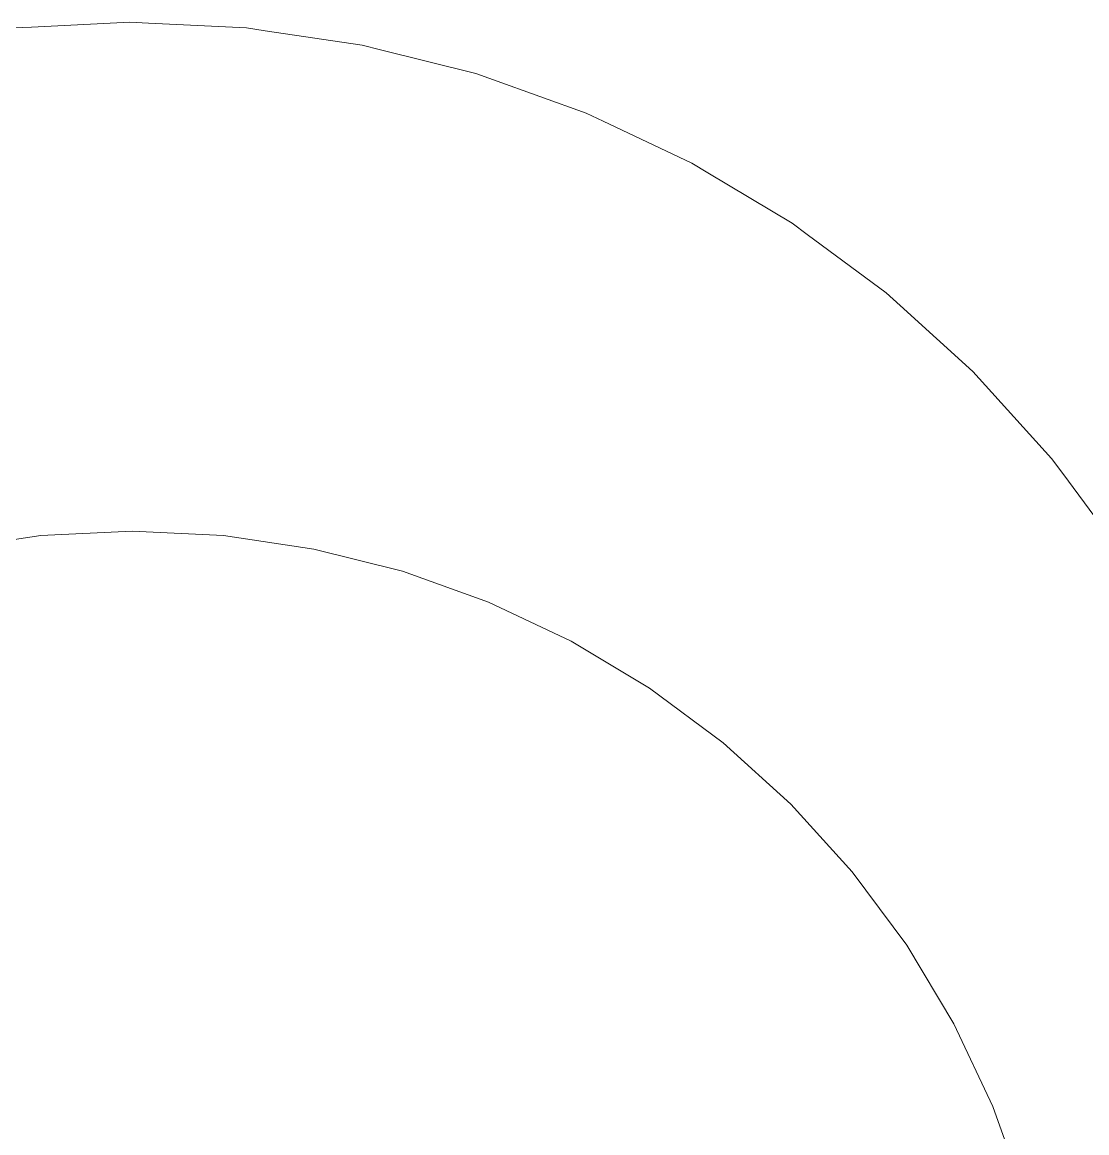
# Model space of a CAD drawing. Header units: centimetres. Extents: x -214 to 137, y -175 to 4.
# Drawn here: x -48.88 to -43.81, y -91.02 to -85.73 of the extents above; entities that cross this region are included whole.
import ezdxf

# ---------------------------------------------------------------- set-up
doc = ezdxf.new("R2010")
doc.units = ezdxf.units.CM
doc.header["$MEASUREMENT"] = 0
doc.layers.add('layer 1', color=7, linetype='Continuous')

msp = doc.modelspace()

# ---------------------------------------------------------------- linework, layer by layer
at = {"layer": 'layer 1', "color": 5, "lineweight": 9}
for points in [[(-48.9297, -85.76175), (-48.9297, -85.76175), (-48.83999, -85.75734), (-48.83999, -85.75734)], [(-48.9297, -85.76175), (-48.9297, -85.76175), (-48.83999, -85.75734), (-48.83999, -85.75734)], [(-48.9297, -85.76175), (-48.9297, -85.76175), (-48.83999, -85.75734), (-48.83999, -85.75734)], [(-48.9297, -85.76175), (-48.9297, -85.76175), (-48.83999, -85.75734), (-48.83999, -85.75734)], [(-48.9297, -85.76175), (-48.9297, -85.76175), (-48.83999, -85.75734), (-48.83999, -85.75734)], [(-48.83999, -85.75734), (-48.83999, -85.75734), (-48.37294, -85.73439), (-48.37294, -85.73439)], [(-48.83999, -85.75734), (-48.83999, -85.75734), (-48.37294, -85.73439), (-48.37294, -85.73439)], [(-48.83999, -85.75734), (-48.83999, -85.75734), (-48.37294, -85.73439), (-48.37294, -85.73439)], [(-48.83999, -85.75734), (-48.83999, -85.75734), (-48.37294, -85.73439), (-48.37294, -85.73439)], [(-48.83999, -85.75734), (-48.83999, -85.75734), (-48.37294, -85.73439), (-48.37294, -85.73439)], [(-48.37294, -85.73439), (-48.37294, -85.73439), (-48.28322, -85.7388), (-48.28322, -85.7388)], [(-48.37294, -85.73439), (-48.37294, -85.73439), (-48.28322, -85.7388), (-48.28322, -85.7388)], [(-48.37294, -85.73439), (-48.37294, -85.73439), (-48.28322, -85.7388), (-48.28322, -85.7388)], [(-48.37294, -85.73439), (-48.37294, -85.73439), (-48.28322, -85.7388), (-48.28322, -85.7388)], [(-48.37294, -85.73439), (-48.37294, -85.73439), (-48.28322, -85.7388), (-48.28322, -85.7388)], [(-48.28322, -85.7388), (-48.28322, -85.7388), (-47.81614, -85.76175), (-47.81614, -85.76175)], [(-48.28322, -85.7388), (-48.28322, -85.7388), (-47.81614, -85.76175), (-47.81614, -85.76175)], [(-48.28322, -85.7388), (-48.28322, -85.7388), (-47.81614, -85.76175), (-47.81614, -85.76175)], [(-48.28322, -85.7388), (-48.28322, -85.7388), (-47.81614, -85.76175), (-47.81614, -85.76175)], [(-48.28322, -85.7388), (-48.28322, -85.7388), (-47.81614, -85.76175), (-47.81614, -85.76175)], [(-47.81614, -85.76175), (-47.81614, -85.76175), (-47.72729, -85.77493), (-47.72729, -85.77493)], [(-47.81614, -85.76175), (-47.81614, -85.76175), (-47.72729, -85.77493), (-47.72729, -85.77493)], [(-47.81614, -85.76175), (-47.81614, -85.76175), (-47.72729, -85.77493), (-47.72729, -85.77493)], [(-47.81614, -85.76175), (-47.81614, -85.76175), (-47.72729, -85.77493), (-47.72729, -85.77493)], [(-47.81614, -85.76175), (-47.81614, -85.76175), (-47.72729, -85.77493), (-47.72729, -85.77493)], [(-47.72729, -85.77493), (-47.72729, -85.77493), (-47.26474, -85.84354), (-47.26474, -85.84354)], [(-47.72729, -85.77493), (-47.72729, -85.77493), (-47.26474, -85.84354), (-47.26474, -85.84354)], [(-47.72729, -85.77493), (-47.72729, -85.77493), (-47.26474, -85.84354), (-47.26474, -85.84354)], [(-47.72729, -85.77493), (-47.72729, -85.77493), (-47.26474, -85.84354), (-47.26474, -85.84354)], [(-47.72729, -85.77493), (-47.72729, -85.77493), (-47.26474, -85.84354), (-47.26474, -85.84354)], [(-47.26474, -85.84354), (-47.26474, -85.84354), (-47.1776, -85.86537), (-47.1776, -85.86537)], [(-47.26474, -85.84354), (-47.26474, -85.84354), (-47.1776, -85.86537), (-47.1776, -85.86537)], [(-47.26474, -85.84354), (-47.26474, -85.84354), (-47.1776, -85.86537), (-47.1776, -85.86537)], [(-47.26474, -85.84354), (-47.26474, -85.84354), (-47.1776, -85.86537), (-47.1776, -85.86537)], [(-47.26474, -85.84354), (-47.26474, -85.84354), (-47.1776, -85.86537), (-47.1776, -85.86537)], [(-47.1776, -85.86537), (-47.1776, -85.86537), (-46.72401, -85.97899), (-46.72401, -85.97899)], [(-47.1776, -85.86537), (-47.1776, -85.86537), (-46.72401, -85.97899), (-46.72401, -85.97899)], [(-47.1776, -85.86537), (-47.1776, -85.86537), (-46.72401, -85.97899), (-46.72401, -85.97899)], [(-47.1776, -85.86537), (-47.1776, -85.86537), (-46.72401, -85.97899), (-46.72401, -85.97899)], [(-47.1776, -85.86537), (-47.1776, -85.86537), (-46.72401, -85.97899), (-46.72401, -85.97899)], [(-46.72401, -85.97899), (-46.72401, -85.97899), (-46.63943, -86.00926), (-46.63943, -86.00926)], [(-46.72401, -85.97899), (-46.72401, -85.97899), (-46.63943, -86.00926), (-46.63943, -86.00926)], [(-46.72401, -85.97899), (-46.72401, -85.97899), (-46.63943, -86.00926), (-46.63943, -86.00926)], [(-46.72401, -85.97899), (-46.72401, -85.97899), (-46.63943, -86.00926), (-46.63943, -86.00926)], [(-46.72401, -85.97899), (-46.72401, -85.97899), (-46.63943, -86.00926), (-46.63943, -86.00926)], [(-46.63943, -86.00926), (-46.63943, -86.00926), (-46.19916, -86.16679), (-46.19916, -86.16679)], [(-46.63943, -86.00926), (-46.63943, -86.00926), (-46.19916, -86.16679), (-46.19916, -86.16679)], [(-46.63943, -86.00926), (-46.63943, -86.00926), (-46.19916, -86.16679), (-46.19916, -86.16679)], [(-46.63943, -86.00926), (-46.63943, -86.00926), (-46.19916, -86.16679), (-46.19916, -86.16679)], [(-46.63943, -86.00926), (-46.63943, -86.00926), (-46.19916, -86.16679), (-46.19916, -86.16679)], [(-46.19916, -86.16679), (-46.19916, -86.16679), (-46.11796, -86.20519), (-46.11796, -86.20519)], [(-46.19916, -86.16679), (-46.19916, -86.16679), (-46.11796, -86.20519), (-46.11796, -86.20519)], [(-46.19916, -86.16679), (-46.19916, -86.16679), (-46.11796, -86.20519), (-46.11796, -86.20519)], [(-46.19916, -86.16679), (-46.19916, -86.16679), (-46.11796, -86.20519), (-46.11796, -86.20519)], [(-46.19916, -86.16679), (-46.19916, -86.16679), (-46.11796, -86.20519), (-46.11796, -86.20519)], [(-46.11796, -86.20519), (-46.11796, -86.20519), (-45.69525, -86.40513), (-45.69525, -86.40513)], [(-46.11796, -86.20519), (-46.11796, -86.20519), (-45.69525, -86.40513), (-45.69525, -86.40513)], [(-46.11796, -86.20519), (-46.11796, -86.20519), (-45.69525, -86.40513), (-45.69525, -86.40513)], [(-46.11796, -86.20519), (-46.11796, -86.20519), (-45.69525, -86.40513), (-45.69525, -86.40513)], [(-46.11796, -86.20519), (-46.11796, -86.20519), (-45.69525, -86.40513), (-45.69525, -86.40513)], [(-45.69525, -86.40513), (-45.69525, -86.40513), (-45.6182, -86.45131), (-45.6182, -86.45131)], [(-45.69525, -86.40513), (-45.69525, -86.40513), (-45.6182, -86.45131), (-45.6182, -86.45131)], [(-45.69525, -86.40513), (-45.69525, -86.40513), (-45.6182, -86.45131), (-45.6182, -86.45131)], [(-45.69525, -86.40513), (-45.69525, -86.40513), (-45.6182, -86.45131), (-45.6182, -86.45131)], [(-45.69525, -86.40513), (-45.69525, -86.40513), (-45.6182, -86.45131), (-45.6182, -86.45131)], [(-45.6182, -86.45131), (-45.6182, -86.45131), (-45.21712, -86.69171), (-45.21712, -86.69171)], [(-45.6182, -86.45131), (-45.6182, -86.45131), (-45.21712, -86.69171), (-45.21712, -86.69171)], [(-45.6182, -86.45131), (-45.6182, -86.45131), (-45.21712, -86.69171), (-45.21712, -86.69171)], [(-45.6182, -86.45131), (-45.6182, -86.45131), (-45.21712, -86.69171), (-45.21712, -86.69171)], [(-45.6182, -86.45131), (-45.6182, -86.45131), (-45.21712, -86.69171), (-45.21712, -86.69171)], [(-45.21712, -86.69171), (-45.21712, -86.69171), (-45.14498, -86.74522), (-45.14498, -86.74522)], [(-45.21712, -86.69171), (-45.21712, -86.69171), (-45.14498, -86.74522), (-45.14498, -86.74522)], [(-45.21712, -86.69171), (-45.21712, -86.69171), (-45.14498, -86.74522), (-45.14498, -86.74522)], [(-45.21712, -86.69171), (-45.21712, -86.69171), (-45.14498, -86.74522), (-45.14498, -86.74522)], [(-45.21712, -86.69171), (-45.21712, -86.69171), (-45.14498, -86.74522), (-45.14498, -86.74522)], [(-45.14498, -86.74522), (-45.14498, -86.74522), (-44.76939, -87.02378), (-44.76939, -87.02378)], [(-45.14498, -86.74522), (-45.14498, -86.74522), (-44.76939, -87.02378), (-44.76939, -87.02378)], [(-45.14498, -86.74522), (-45.14498, -86.74522), (-44.76939, -87.02378), (-44.76939, -87.02378)], [(-45.14498, -86.74522), (-45.14498, -86.74522), (-44.76939, -87.02378), (-44.76939, -87.02378)], [(-45.14498, -86.74522), (-45.14498, -86.74522), (-44.76939, -87.02378), (-44.76939, -87.02378)], [(-44.76939, -87.02378), (-44.76939, -87.02378), (-44.70284, -87.0841), (-44.70284, -87.0841)], [(-44.76939, -87.02378), (-44.76939, -87.02378), (-44.70284, -87.0841), (-44.70284, -87.0841)], [(-44.76939, -87.02378), (-44.76939, -87.02378), (-44.70284, -87.0841), (-44.70284, -87.0841)], [(-44.76939, -87.02378), (-44.76939, -87.02378), (-44.70284, -87.0841), (-44.70284, -87.0841)], [(-44.76939, -87.02378), (-44.76939, -87.02378), (-44.70284, -87.0841), (-44.70284, -87.0841)], [(-44.70284, -87.0841), (-44.70284, -87.0841), (-44.35636, -87.39813), (-44.35636, -87.39813)], [(-44.70284, -87.0841), (-44.70284, -87.0841), (-44.35636, -87.39813), (-44.35636, -87.39813)], [(-44.70284, -87.0841), (-44.70284, -87.0841), (-44.35636, -87.39813), (-44.35636, -87.39813)], [(-44.70284, -87.0841), (-44.70284, -87.0841), (-44.35636, -87.39813), (-44.35636, -87.39813)], [(-44.70284, -87.0841), (-44.70284, -87.0841), (-44.35636, -87.39813), (-44.35636, -87.39813)], [(-44.35636, -87.39813), (-44.35636, -87.39813), (-44.29604, -87.46469), (-44.29604, -87.46469)], [(-44.35636, -87.39813), (-44.35636, -87.39813), (-44.29604, -87.46469), (-44.29604, -87.46469)], [(-44.35636, -87.39813), (-44.35636, -87.39813), (-44.29604, -87.46469), (-44.29604, -87.46469)], [(-44.35636, -87.39813), (-44.35636, -87.39813), (-44.29604, -87.46469), (-44.29604, -87.46469)], [(-44.35636, -87.39813), (-44.35636, -87.39813), (-44.29604, -87.46469), (-44.29604, -87.46469)], [(-44.29604, -87.46469), (-44.29604, -87.46469), (-43.98201, -87.81116), (-43.98201, -87.81116)], [(-44.29604, -87.46469), (-44.29604, -87.46469), (-43.98201, -87.81116), (-43.98201, -87.81116)], [(-44.29604, -87.46469), (-44.29604, -87.46469), (-43.98201, -87.81116), (-43.98201, -87.81116)], [(-44.29604, -87.46469), (-44.29604, -87.46469), (-43.98201, -87.81116), (-43.98201, -87.81116)], [(-44.29604, -87.46469), (-44.29604, -87.46469), (-43.98201, -87.81116), (-43.98201, -87.81116)], [(-43.98201, -87.81116), (-43.98201, -87.81116), (-43.9285, -87.88331), (-43.9285, -87.88331)], [(-43.98201, -87.81116), (-43.98201, -87.81116), (-43.9285, -87.88331), (-43.9285, -87.88331)], [(-43.98201, -87.81116), (-43.98201, -87.81116), (-43.9285, -87.88331), (-43.9285, -87.88331)], [(-43.98201, -87.81116), (-43.98201, -87.81116), (-43.9285, -87.88331), (-43.9285, -87.88331)], [(-43.98201, -87.81116), (-43.98201, -87.81116), (-43.9285, -87.88331), (-43.9285, -87.88331)], [(-43.9285, -87.88331), (-43.9285, -87.88331), (-43.64995, -88.2589), (-43.64995, -88.2589)], [(-43.9285, -87.88331), (-43.9285, -87.88331), (-43.64995, -88.2589), (-43.64995, -88.2589)], [(-43.9285, -87.88331), (-43.9285, -87.88331), (-43.64995, -88.2589), (-43.64995, -88.2589)], [(-43.9285, -87.88331), (-43.9285, -87.88331), (-43.64995, -88.2589), (-43.64995, -88.2589)], [(-43.9285, -87.88331), (-43.9285, -87.88331), (-43.64995, -88.2589), (-43.64995, -88.2589)], [(-48.79618, -88.1792), (-48.79618, -88.1792), (-49.22693, -88.24309), (-49.22693, -88.24309)], [(-48.79618, -88.1792), (-48.79618, -88.1792), (-49.22693, -88.24309), (-49.22693, -88.24309)], [(-48.79618, -88.1792), (-48.79618, -88.1792), (-49.22693, -88.24309), (-49.22693, -88.24309)], [(-48.79618, -88.1792), (-48.79618, -88.1792), (-49.22693, -88.24309), (-49.22693, -88.24309)], [(-48.79618, -88.1792), (-48.79618, -88.1792), (-49.22693, -88.24309), (-49.22693, -88.24309)], [(-48.79618, -88.1792), (-48.79618, -88.1792), (-49.22693, -88.24309), (-49.22693, -88.24309)], [(-48.79618, -88.1792), (-48.79618, -88.1792), (-49.22693, -88.24309), (-49.22693, -88.24309)], [(-48.79618, -88.1792), (-48.79618, -88.1792), (-49.22693, -88.24309), (-49.22693, -88.24309)], [(-48.79618, -88.1792), (-48.79618, -88.1792), (-49.22693, -88.24309), (-49.22693, -88.24309)], [(-48.79618, -88.1792), (-48.79618, -88.1792), (-49.22693, -88.24309), (-49.22693, -88.24309)], [(-48.79618, -88.1792), (-48.79618, -88.1792), (-49.22693, -88.24309), (-49.22693, -88.24309)], [(-48.79618, -88.1792), (-48.79618, -88.1792), (-49.22693, -88.24309), (-49.22693, -88.24309)], [(-48.79618, -88.1792), (-48.79618, -88.1792), (-49.22693, -88.24309), (-49.22693, -88.24309)], [(-48.79618, -88.1792), (-48.79618, -88.1792), (-49.22693, -88.24309), (-49.22693, -88.24309)], [(-48.79618, -88.1792), (-48.79618, -88.1792), (-49.22693, -88.24309), (-49.22693, -88.24309)], [(-48.79618, -88.1792), (-48.79618, -88.1792), (-49.22693, -88.24309), (-49.22693, -88.24309)], [(-48.79618, -88.1792), (-48.79618, -88.1792), (-49.22693, -88.24309), (-49.22693, -88.24309)], [(-48.79618, -88.1792), (-48.79618, -88.1792), (-49.22693, -88.24309), (-49.22693, -88.24309)], [(-48.79618, -88.1792), (-48.79618, -88.1792), (-49.22693, -88.24309), (-49.22693, -88.24309)], [(-48.79618, -88.1792), (-48.79618, -88.1792), (-49.22693, -88.24309), (-49.22693, -88.24309)], [(-48.79618, -88.1792), (-48.79618, -88.1792), (-49.22693, -88.24309), (-49.22693, -88.24309)], [(-48.79618, -88.1792), (-48.79618, -88.1792), (-49.22693, -88.24309), (-49.22693, -88.24309)], [(-48.79618, -88.1792), (-48.79618, -88.1792), (-49.22693, -88.24309), (-49.22693, -88.24309)], [(-48.79618, -88.1792), (-48.79618, -88.1792), (-49.22693, -88.24309), (-49.22693, -88.24309)], [(-48.79618, -88.1792), (-48.79618, -88.1792), (-49.22693, -88.24309), (-49.22693, -88.24309)], [(-48.36125, -88.15783), (-48.36125, -88.15783), (-48.79618, -88.1792), (-48.79618, -88.1792)], [(-48.36125, -88.15783), (-48.36125, -88.15783), (-48.79618, -88.1792), (-48.79618, -88.1792)], [(-48.36125, -88.15783), (-48.36125, -88.15783), (-48.79618, -88.1792), (-48.79618, -88.1792)], [(-48.36125, -88.15783), (-48.36125, -88.15783), (-48.79618, -88.1792), (-48.79618, -88.1792)], [(-48.36125, -88.15783), (-48.36125, -88.15783), (-48.79618, -88.1792), (-48.79618, -88.1792)], [(-48.36125, -88.15783), (-48.36125, -88.15783), (-48.79618, -88.1792), (-48.79618, -88.1792)], [(-48.36125, -88.15783), (-48.36125, -88.15783), (-48.79618, -88.1792), (-48.79618, -88.1792)], [(-48.36125, -88.15783), (-48.36125, -88.15783), (-48.79618, -88.1792), (-48.79618, -88.1792)], [(-48.36125, -88.15783), (-48.36125, -88.15783), (-48.79618, -88.1792), (-48.79618, -88.1792)], [(-48.36125, -88.15783), (-48.36125, -88.15783), (-48.79618, -88.1792), (-48.79618, -88.1792)], [(-48.36125, -88.15783), (-48.36125, -88.15783), (-48.79618, -88.1792), (-48.79618, -88.1792)], [(-48.36125, -88.15783), (-48.36125, -88.15783), (-48.79618, -88.1792), (-48.79618, -88.1792)], [(-48.36125, -88.15783), (-48.36125, -88.15783), (-48.79618, -88.1792), (-48.79618, -88.1792)], [(-48.36125, -88.15783), (-48.36125, -88.15783), (-48.79618, -88.1792), (-48.79618, -88.1792)], [(-48.36125, -88.15783), (-48.36125, -88.15783), (-48.79618, -88.1792), (-48.79618, -88.1792)], [(-48.36125, -88.15783), (-48.36125, -88.15783), (-48.79618, -88.1792), (-48.79618, -88.1792)], [(-48.36125, -88.15783), (-48.36125, -88.15783), (-48.79618, -88.1792), (-48.79618, -88.1792)], [(-48.36125, -88.15783), (-48.36125, -88.15783), (-48.79618, -88.1792), (-48.79618, -88.1792)], [(-48.36125, -88.15783), (-48.36125, -88.15783), (-48.79618, -88.1792), (-48.79618, -88.1792)], [(-48.36125, -88.15783), (-48.36125, -88.15783), (-48.79618, -88.1792), (-48.79618, -88.1792)], [(-48.36125, -88.15783), (-48.36125, -88.15783), (-48.79618, -88.1792), (-48.79618, -88.1792)], [(-48.36125, -88.15783), (-48.36125, -88.15783), (-48.79618, -88.1792), (-48.79618, -88.1792)], [(-48.36125, -88.15783), (-48.36125, -88.15783), (-48.79618, -88.1792), (-48.79618, -88.1792)], [(-48.36125, -88.15783), (-48.36125, -88.15783), (-48.79618, -88.1792), (-48.79618, -88.1792)], [(-48.36125, -88.15783), (-48.36125, -88.15783), (-48.79618, -88.1792), (-48.79618, -88.1792)], [(-47.92628, -88.1792), (-47.92628, -88.1792), (-48.36125, -88.15783), (-48.36125, -88.15783)], [(-47.92628, -88.1792), (-47.92628, -88.1792), (-48.36125, -88.15783), (-48.36125, -88.15783)], [(-47.92628, -88.1792), (-47.92628, -88.1792), (-48.36125, -88.15783), (-48.36125, -88.15783)], [(-47.92628, -88.1792), (-47.92628, -88.1792), (-48.36125, -88.15783), (-48.36125, -88.15783)], [(-47.92628, -88.1792), (-47.92628, -88.1792), (-48.36125, -88.15783), (-48.36125, -88.15783)], [(-47.92628, -88.1792), (-47.92628, -88.1792), (-48.36125, -88.15783), (-48.36125, -88.15783)], [(-47.92628, -88.1792), (-47.92628, -88.1792), (-48.36125, -88.15783), (-48.36125, -88.15783)], [(-47.92628, -88.1792), (-47.92628, -88.1792), (-48.36125, -88.15783), (-48.36125, -88.15783)], [(-47.92628, -88.1792), (-47.92628, -88.1792), (-48.36125, -88.15783), (-48.36125, -88.15783)], [(-47.92628, -88.1792), (-47.92628, -88.1792), (-48.36125, -88.15783), (-48.36125, -88.15783)], [(-47.92628, -88.1792), (-47.92628, -88.1792), (-48.36125, -88.15783), (-48.36125, -88.15783)], [(-47.92628, -88.1792), (-47.92628, -88.1792), (-48.36125, -88.15783), (-48.36125, -88.15783)], [(-47.92628, -88.1792), (-47.92628, -88.1792), (-48.36125, -88.15783), (-48.36125, -88.15783)], [(-47.92628, -88.1792), (-47.92628, -88.1792), (-48.36125, -88.15783), (-48.36125, -88.15783)], [(-47.92628, -88.1792), (-47.92628, -88.1792), (-48.36125, -88.15783), (-48.36125, -88.15783)], [(-47.92628, -88.1792), (-47.92628, -88.1792), (-48.36125, -88.15783), (-48.36125, -88.15783)], [(-47.92628, -88.1792), (-47.92628, -88.1792), (-48.36125, -88.15783), (-48.36125, -88.15783)], [(-47.92628, -88.1792), (-47.92628, -88.1792), (-48.36125, -88.15783), (-48.36125, -88.15783)], [(-47.92628, -88.1792), (-47.92628, -88.1792), (-48.36125, -88.15783), (-48.36125, -88.15783)], [(-47.92628, -88.1792), (-47.92628, -88.1792), (-48.36125, -88.15783), (-48.36125, -88.15783)], [(-47.92628, -88.1792), (-47.92628, -88.1792), (-48.36125, -88.15783), (-48.36125, -88.15783)], [(-47.92628, -88.1792), (-47.92628, -88.1792), (-48.36125, -88.15783), (-48.36125, -88.15783)], [(-47.92628, -88.1792), (-47.92628, -88.1792), (-48.36125, -88.15783), (-48.36125, -88.15783)], [(-47.92628, -88.1792), (-47.92628, -88.1792), (-48.36125, -88.15783), (-48.36125, -88.15783)], [(-47.92628, -88.1792), (-47.92628, -88.1792), (-48.36125, -88.15783), (-48.36125, -88.15783)], [(-47.49554, -88.24309), (-47.49554, -88.24309), (-47.92628, -88.1792), (-47.92628, -88.1792)], [(-47.49554, -88.24309), (-47.49554, -88.24309), (-47.92628, -88.1792), (-47.92628, -88.1792)], [(-47.49554, -88.24309), (-47.49554, -88.24309), (-47.92628, -88.1792), (-47.92628, -88.1792)], [(-47.49554, -88.24309), (-47.49554, -88.24309), (-47.92628, -88.1792), (-47.92628, -88.1792)], [(-47.49554, -88.24309), (-47.49554, -88.24309), (-47.92628, -88.1792), (-47.92628, -88.1792)], [(-47.49554, -88.24309), (-47.49554, -88.24309), (-47.92628, -88.1792), (-47.92628, -88.1792)], [(-47.49554, -88.24309), (-47.49554, -88.24309), (-47.92628, -88.1792), (-47.92628, -88.1792)], [(-47.49554, -88.24309), (-47.49554, -88.24309), (-47.92628, -88.1792), (-47.92628, -88.1792)], [(-47.49554, -88.24309), (-47.49554, -88.24309), (-47.92628, -88.1792), (-47.92628, -88.1792)], [(-47.49554, -88.24309), (-47.49554, -88.24309), (-47.92628, -88.1792), (-47.92628, -88.1792)], [(-47.49554, -88.24309), (-47.49554, -88.24309), (-47.92628, -88.1792), (-47.92628, -88.1792)], [(-47.49554, -88.24309), (-47.49554, -88.24309), (-47.92628, -88.1792), (-47.92628, -88.1792)], [(-47.49554, -88.24309), (-47.49554, -88.24309), (-47.92628, -88.1792), (-47.92628, -88.1792)], [(-47.49554, -88.24309), (-47.49554, -88.24309), (-47.92628, -88.1792), (-47.92628, -88.1792)], [(-47.49554, -88.24309), (-47.49554, -88.24309), (-47.92628, -88.1792), (-47.92628, -88.1792)], [(-47.49554, -88.24309), (-47.49554, -88.24309), (-47.92628, -88.1792), (-47.92628, -88.1792)], [(-47.49554, -88.24309), (-47.49554, -88.24309), (-47.92628, -88.1792), (-47.92628, -88.1792)], [(-47.49554, -88.24309), (-47.49554, -88.24309), (-47.92628, -88.1792), (-47.92628, -88.1792)], [(-47.49554, -88.24309), (-47.49554, -88.24309), (-47.92628, -88.1792), (-47.92628, -88.1792)], [(-47.49554, -88.24309), (-47.49554, -88.24309), (-47.92628, -88.1792), (-47.92628, -88.1792)], [(-47.49554, -88.24309), (-47.49554, -88.24309), (-47.92628, -88.1792), (-47.92628, -88.1792)], [(-47.49554, -88.24309), (-47.49554, -88.24309), (-47.92628, -88.1792), (-47.92628, -88.1792)], [(-47.49554, -88.24309), (-47.49554, -88.24309), (-47.92628, -88.1792), (-47.92628, -88.1792)], [(-47.49554, -88.24309), (-47.49554, -88.24309), (-47.92628, -88.1792), (-47.92628, -88.1792)], [(-47.49554, -88.24309), (-47.49554, -88.24309), (-47.92628, -88.1792), (-47.92628, -88.1792)], [(-47.07313, -88.34891), (-47.07313, -88.34891), (-47.49554, -88.24309), (-47.49554, -88.24309)], [(-47.07313, -88.34891), (-47.07313, -88.34891), (-47.49554, -88.24309), (-47.49554, -88.24309)], [(-47.07313, -88.34891), (-47.07313, -88.34891), (-47.49554, -88.24309), (-47.49554, -88.24309)], [(-47.07313, -88.34891), (-47.07313, -88.34891), (-47.49554, -88.24309), (-47.49554, -88.24309)], [(-47.07313, -88.34891), (-47.07313, -88.34891), (-47.49554, -88.24309), (-47.49554, -88.24309)], [(-47.07313, -88.34891), (-47.07313, -88.34891), (-47.49554, -88.24309), (-47.49554, -88.24309)], [(-47.07313, -88.34891), (-47.07313, -88.34891), (-47.49554, -88.24309), (-47.49554, -88.24309)], [(-47.07313, -88.34891), (-47.07313, -88.34891), (-47.49554, -88.24309), (-47.49554, -88.24309)], [(-47.07313, -88.34891), (-47.07313, -88.34891), (-47.49554, -88.24309), (-47.49554, -88.24309)], [(-47.07313, -88.34891), (-47.07313, -88.34891), (-47.49554, -88.24309), (-47.49554, -88.24309)], [(-47.07313, -88.34891), (-47.07313, -88.34891), (-47.49554, -88.24309), (-47.49554, -88.24309)], [(-47.07313, -88.34891), (-47.07313, -88.34891), (-47.49554, -88.24309), (-47.49554, -88.24309)], [(-47.07313, -88.34891), (-47.07313, -88.34891), (-47.49554, -88.24309), (-47.49554, -88.24309)], [(-47.07313, -88.34891), (-47.07313, -88.34891), (-47.49554, -88.24309), (-47.49554, -88.24309)], [(-47.07313, -88.34891), (-47.07313, -88.34891), (-47.49554, -88.24309), (-47.49554, -88.24309)], [(-47.07313, -88.34891), (-47.07313, -88.34891), (-47.49554, -88.24309), (-47.49554, -88.24309)], [(-47.07313, -88.34891), (-47.07313, -88.34891), (-47.49554, -88.24309), (-47.49554, -88.24309)], [(-47.07313, -88.34891), (-47.07313, -88.34891), (-47.49554, -88.24309), (-47.49554, -88.24309)], [(-47.07313, -88.34891), (-47.07313, -88.34891), (-47.49554, -88.24309), (-47.49554, -88.24309)], [(-47.07313, -88.34891), (-47.07313, -88.34891), (-47.49554, -88.24309), (-47.49554, -88.24309)], [(-47.07313, -88.34891), (-47.07313, -88.34891), (-47.49554, -88.24309), (-47.49554, -88.24309)], [(-47.07313, -88.34891), (-47.07313, -88.34891), (-47.49554, -88.24309), (-47.49554, -88.24309)], [(-47.07313, -88.34891), (-47.07313, -88.34891), (-47.49554, -88.24309), (-47.49554, -88.24309)], [(-47.07313, -88.34891), (-47.07313, -88.34891), (-47.49554, -88.24309), (-47.49554, -88.24309)], [(-47.07313, -88.34891), (-47.07313, -88.34891), (-47.49554, -88.24309), (-47.49554, -88.24309)], [(-46.66312, -88.49561), (-46.66312, -88.49561), (-47.07313, -88.34891), (-47.07313, -88.34891)], [(-46.66312, -88.49561), (-46.66312, -88.49561), (-47.07313, -88.34891), (-47.07313, -88.34891)], [(-46.66312, -88.49561), (-46.66312, -88.49561), (-47.07313, -88.34891), (-47.07313, -88.34891)], [(-46.66312, -88.49561), (-46.66312, -88.49561), (-47.07313, -88.34891), (-47.07313, -88.34891)], [(-46.66312, -88.49561), (-46.66312, -88.49561), (-47.07313, -88.34891), (-47.07313, -88.34891)], [(-46.66312, -88.49561), (-46.66312, -88.49561), (-47.07313, -88.34891), (-47.07313, -88.34891)], [(-46.66312, -88.49561), (-46.66312, -88.49561), (-47.07313, -88.34891), (-47.07313, -88.34891)], [(-46.66312, -88.49561), (-46.66312, -88.49561), (-47.07313, -88.34891), (-47.07313, -88.34891)], [(-46.66312, -88.49561), (-46.66312, -88.49561), (-47.07313, -88.34891), (-47.07313, -88.34891)], [(-46.66312, -88.49561), (-46.66312, -88.49561), (-47.07313, -88.34891), (-47.07313, -88.34891)], [(-46.66312, -88.49561), (-46.66312, -88.49561), (-47.07313, -88.34891), (-47.07313, -88.34891)], [(-46.66312, -88.49561), (-46.66312, -88.49561), (-47.07313, -88.34891), (-47.07313, -88.34891)], [(-46.66312, -88.49561), (-46.66312, -88.49561), (-47.07313, -88.34891), (-47.07313, -88.34891)], [(-46.66312, -88.49561), (-46.66312, -88.49561), (-47.07313, -88.34891), (-47.07313, -88.34891)], [(-46.66312, -88.49561), (-46.66312, -88.49561), (-47.07313, -88.34891), (-47.07313, -88.34891)], [(-46.66312, -88.49561), (-46.66312, -88.49561), (-47.07313, -88.34891), (-47.07313, -88.34891)], [(-46.66312, -88.49561), (-46.66312, -88.49561), (-47.07313, -88.34891), (-47.07313, -88.34891)], [(-46.66312, -88.49561), (-46.66312, -88.49561), (-47.07313, -88.34891), (-47.07313, -88.34891)], [(-46.66312, -88.49561), (-46.66312, -88.49561), (-47.07313, -88.34891), (-47.07313, -88.34891)], [(-46.66312, -88.49561), (-46.66312, -88.49561), (-47.07313, -88.34891), (-47.07313, -88.34891)], [(-46.66312, -88.49561), (-46.66312, -88.49561), (-47.07313, -88.34891), (-47.07313, -88.34891)], [(-46.66312, -88.49561), (-46.66312, -88.49561), (-47.07313, -88.34891), (-47.07313, -88.34891)], [(-46.66312, -88.49561), (-46.66312, -88.49561), (-47.07313, -88.34891), (-47.07313, -88.34891)], [(-46.66312, -88.49561), (-46.66312, -88.49561), (-47.07313, -88.34891), (-47.07313, -88.34891)], [(-46.66312, -88.49561), (-46.66312, -88.49561), (-47.07313, -88.34891), (-47.07313, -88.34891)], [(-46.26947, -88.6818), (-46.26947, -88.6818), (-46.66312, -88.49561), (-46.66312, -88.49561)], [(-46.26947, -88.6818), (-46.26947, -88.6818), (-46.66312, -88.49561), (-46.66312, -88.49561)], [(-46.26947, -88.6818), (-46.26947, -88.6818), (-46.66312, -88.49561), (-46.66312, -88.49561)], [(-46.26947, -88.6818), (-46.26947, -88.6818), (-46.66312, -88.49561), (-46.66312, -88.49561)], [(-46.26947, -88.6818), (-46.26947, -88.6818), (-46.66312, -88.49561), (-46.66312, -88.49561)], [(-46.26947, -88.6818), (-46.26947, -88.6818), (-46.66312, -88.49561), (-46.66312, -88.49561)], [(-46.26947, -88.6818), (-46.26947, -88.6818), (-46.66312, -88.49561), (-46.66312, -88.49561)], [(-46.26947, -88.6818), (-46.26947, -88.6818), (-46.66312, -88.49561), (-46.66312, -88.49561)], [(-46.26947, -88.6818), (-46.26947, -88.6818), (-46.66312, -88.49561), (-46.66312, -88.49561)], [(-46.26947, -88.6818), (-46.26947, -88.6818), (-46.66312, -88.49561), (-46.66312, -88.49561)], [(-46.26947, -88.6818), (-46.26947, -88.6818), (-46.66312, -88.49561), (-46.66312, -88.49561)], [(-46.26947, -88.6818), (-46.26947, -88.6818), (-46.66312, -88.49561), (-46.66312, -88.49561)], [(-46.26947, -88.6818), (-46.26947, -88.6818), (-46.66312, -88.49561), (-46.66312, -88.49561)], [(-46.26947, -88.6818), (-46.26947, -88.6818), (-46.66312, -88.49561), (-46.66312, -88.49561)], [(-46.26947, -88.6818), (-46.26947, -88.6818), (-46.66312, -88.49561), (-46.66312, -88.49561)], [(-46.26947, -88.6818), (-46.26947, -88.6818), (-46.66312, -88.49561), (-46.66312, -88.49561)], [(-46.26947, -88.6818), (-46.26947, -88.6818), (-46.66312, -88.49561), (-46.66312, -88.49561)], [(-46.26947, -88.6818), (-46.26947, -88.6818), (-46.66312, -88.49561), (-46.66312, -88.49561)], [(-46.26947, -88.6818), (-46.26947, -88.6818), (-46.66312, -88.49561), (-46.66312, -88.49561)], [(-46.26947, -88.6818), (-46.26947, -88.6818), (-46.66312, -88.49561), (-46.66312, -88.49561)], [(-46.26947, -88.6818), (-46.26947, -88.6818), (-46.66312, -88.49561), (-46.66312, -88.49561)], [(-46.26947, -88.6818), (-46.26947, -88.6818), (-46.66312, -88.49561), (-46.66312, -88.49561)], [(-46.26947, -88.6818), (-46.26947, -88.6818), (-46.66312, -88.49561), (-46.66312, -88.49561)], [(-46.26947, -88.6818), (-46.26947, -88.6818), (-46.66312, -88.49561), (-46.66312, -88.49561)], [(-46.26947, -88.6818), (-46.26947, -88.6818), (-46.66312, -88.49561), (-46.66312, -88.49561)], [(-45.89597, -88.90567), (-45.89597, -88.90567), (-46.26947, -88.6818), (-46.26947, -88.6818)], [(-45.89597, -88.90567), (-45.89597, -88.90567), (-46.26947, -88.6818), (-46.26947, -88.6818)], [(-45.89597, -88.90567), (-45.89597, -88.90567), (-46.26947, -88.6818), (-46.26947, -88.6818)], [(-45.89597, -88.90567), (-45.89597, -88.90567), (-46.26947, -88.6818), (-46.26947, -88.6818)], [(-45.89597, -88.90567), (-45.89597, -88.90567), (-46.26947, -88.6818), (-46.26947, -88.6818)], [(-45.89597, -88.90567), (-45.89597, -88.90567), (-46.26947, -88.6818), (-46.26947, -88.6818)], [(-45.89597, -88.90567), (-45.89597, -88.90567), (-46.26947, -88.6818), (-46.26947, -88.6818)], [(-45.89597, -88.90567), (-45.89597, -88.90567), (-46.26947, -88.6818), (-46.26947, -88.6818)], [(-45.89597, -88.90567), (-45.89597, -88.90567), (-46.26947, -88.6818), (-46.26947, -88.6818)], [(-45.89597, -88.90567), (-45.89597, -88.90567), (-46.26947, -88.6818), (-46.26947, -88.6818)], [(-45.89597, -88.90567), (-45.89597, -88.90567), (-46.26947, -88.6818), (-46.26947, -88.6818)], [(-45.89597, -88.90567), (-45.89597, -88.90567), (-46.26947, -88.6818), (-46.26947, -88.6818)], [(-45.89597, -88.90567), (-45.89597, -88.90567), (-46.26947, -88.6818), (-46.26947, -88.6818)], [(-45.89597, -88.90567), (-45.89597, -88.90567), (-46.26947, -88.6818), (-46.26947, -88.6818)], [(-45.89597, -88.90567), (-45.89597, -88.90567), (-46.26947, -88.6818), (-46.26947, -88.6818)], [(-45.89597, -88.90567), (-45.89597, -88.90567), (-46.26947, -88.6818), (-46.26947, -88.6818)], [(-45.89597, -88.90567), (-45.89597, -88.90567), (-46.26947, -88.6818), (-46.26947, -88.6818)], [(-45.89597, -88.90567), (-45.89597, -88.90567), (-46.26947, -88.6818), (-46.26947, -88.6818)], [(-45.89597, -88.90567), (-45.89597, -88.90567), (-46.26947, -88.6818), (-46.26947, -88.6818)], [(-45.89597, -88.90567), (-45.89597, -88.90567), (-46.26947, -88.6818), (-46.26947, -88.6818)], [(-45.89597, -88.90567), (-45.89597, -88.90567), (-46.26947, -88.6818), (-46.26947, -88.6818)], [(-45.89597, -88.90567), (-45.89597, -88.90567), (-46.26947, -88.6818), (-46.26947, -88.6818)], [(-45.89597, -88.90567), (-45.89597, -88.90567), (-46.26947, -88.6818), (-46.26947, -88.6818)], [(-45.89597, -88.90567), (-45.89597, -88.90567), (-46.26947, -88.6818), (-46.26947, -88.6818)], [(-45.89597, -88.90567), (-45.89597, -88.90567), (-46.26947, -88.6818), (-46.26947, -88.6818)], [(-45.5462, -89.16508), (-45.5462, -89.16508), (-45.89597, -88.90567), (-45.89597, -88.90567)], [(-45.5462, -89.16508), (-45.5462, -89.16508), (-45.89597, -88.90567), (-45.89597, -88.90567)], [(-45.5462, -89.16508), (-45.5462, -89.16508), (-45.89597, -88.90567), (-45.89597, -88.90567)], [(-45.5462, -89.16508), (-45.5462, -89.16508), (-45.89597, -88.90567), (-45.89597, -88.90567)], [(-45.5462, -89.16508), (-45.5462, -89.16508), (-45.89597, -88.90567), (-45.89597, -88.90567)], [(-45.5462, -89.16508), (-45.5462, -89.16508), (-45.89597, -88.90567), (-45.89597, -88.90567)], [(-45.5462, -89.16508), (-45.5462, -89.16508), (-45.89597, -88.90567), (-45.89597, -88.90567)], [(-45.5462, -89.16508), (-45.5462, -89.16508), (-45.89597, -88.90567), (-45.89597, -88.90567)], [(-45.5462, -89.16508), (-45.5462, -89.16508), (-45.89597, -88.90567), (-45.89597, -88.90567)], [(-45.5462, -89.16508), (-45.5462, -89.16508), (-45.89597, -88.90567), (-45.89597, -88.90567)], [(-45.5462, -89.16508), (-45.5462, -89.16508), (-45.89597, -88.90567), (-45.89597, -88.90567)], [(-45.5462, -89.16508), (-45.5462, -89.16508), (-45.89597, -88.90567), (-45.89597, -88.90567)], [(-45.5462, -89.16508), (-45.5462, -89.16508), (-45.89597, -88.90567), (-45.89597, -88.90567)], [(-45.5462, -89.16508), (-45.5462, -89.16508), (-45.89597, -88.90567), (-45.89597, -88.90567)], [(-45.5462, -89.16508), (-45.5462, -89.16508), (-45.89597, -88.90567), (-45.89597, -88.90567)], [(-45.5462, -89.16508), (-45.5462, -89.16508), (-45.89597, -88.90567), (-45.89597, -88.90567)], [(-45.5462, -89.16508), (-45.5462, -89.16508), (-45.89597, -88.90567), (-45.89597, -88.90567)], [(-45.5462, -89.16508), (-45.5462, -89.16508), (-45.89597, -88.90567), (-45.89597, -88.90567)], [(-45.5462, -89.16508), (-45.5462, -89.16508), (-45.89597, -88.90567), (-45.89597, -88.90567)], [(-45.5462, -89.16508), (-45.5462, -89.16508), (-45.89597, -88.90567), (-45.89597, -88.90567)], [(-45.5462, -89.16508), (-45.5462, -89.16508), (-45.89597, -88.90567), (-45.89597, -88.90567)], [(-45.5462, -89.16508), (-45.5462, -89.16508), (-45.89597, -88.90567), (-45.89597, -88.90567)], [(-45.5462, -89.16508), (-45.5462, -89.16508), (-45.89597, -88.90567), (-45.89597, -88.90567)], [(-45.5462, -89.16508), (-45.5462, -89.16508), (-45.89597, -88.90567), (-45.89597, -88.90567)], [(-45.5462, -89.16508), (-45.5462, -89.16508), (-45.89597, -88.90567), (-45.89597, -88.90567)], [(-45.22355, -89.45751), (-45.22355, -89.45751), (-45.5462, -89.16508), (-45.5462, -89.16508)], [(-45.22355, -89.45751), (-45.22355, -89.45751), (-45.5462, -89.16508), (-45.5462, -89.16508)], [(-45.22355, -89.45751), (-45.22355, -89.45751), (-45.5462, -89.16508), (-45.5462, -89.16508)], [(-45.22355, -89.45751), (-45.22355, -89.45751), (-45.5462, -89.16508), (-45.5462, -89.16508)], [(-45.22355, -89.45751), (-45.22355, -89.45751), (-45.5462, -89.16508), (-45.5462, -89.16508)], [(-45.22355, -89.45751), (-45.22355, -89.45751), (-45.5462, -89.16508), (-45.5462, -89.16508)], [(-45.22355, -89.45751), (-45.22355, -89.45751), (-45.5462, -89.16508), (-45.5462, -89.16508)], [(-45.22355, -89.45751), (-45.22355, -89.45751), (-45.5462, -89.16508), (-45.5462, -89.16508)], [(-45.22355, -89.45751), (-45.22355, -89.45751), (-45.5462, -89.16508), (-45.5462, -89.16508)], [(-45.22355, -89.45751), (-45.22355, -89.45751), (-45.5462, -89.16508), (-45.5462, -89.16508)], [(-45.22355, -89.45751), (-45.22355, -89.45751), (-45.5462, -89.16508), (-45.5462, -89.16508)], [(-45.22355, -89.45751), (-45.22355, -89.45751), (-45.5462, -89.16508), (-45.5462, -89.16508)], [(-45.22355, -89.45751), (-45.22355, -89.45751), (-45.5462, -89.16508), (-45.5462, -89.16508)], [(-45.22355, -89.45751), (-45.22355, -89.45751), (-45.5462, -89.16508), (-45.5462, -89.16508)], [(-45.22355, -89.45751), (-45.22355, -89.45751), (-45.5462, -89.16508), (-45.5462, -89.16508)], [(-45.22355, -89.45751), (-45.22355, -89.45751), (-45.5462, -89.16508), (-45.5462, -89.16508)], [(-45.22355, -89.45751), (-45.22355, -89.45751), (-45.5462, -89.16508), (-45.5462, -89.16508)], [(-45.22355, -89.45751), (-45.22355, -89.45751), (-45.5462, -89.16508), (-45.5462, -89.16508)], [(-45.22355, -89.45751), (-45.22355, -89.45751), (-45.5462, -89.16508), (-45.5462, -89.16508)], [(-45.22355, -89.45751), (-45.22355, -89.45751), (-45.5462, -89.16508), (-45.5462, -89.16508)], [(-45.22355, -89.45751), (-45.22355, -89.45751), (-45.5462, -89.16508), (-45.5462, -89.16508)], [(-45.22355, -89.45751), (-45.22355, -89.45751), (-45.5462, -89.16508), (-45.5462, -89.16508)], [(-45.22355, -89.45751), (-45.22355, -89.45751), (-45.5462, -89.16508), (-45.5462, -89.16508)], [(-45.22355, -89.45751), (-45.22355, -89.45751), (-45.5462, -89.16508), (-45.5462, -89.16508)], [(-45.22355, -89.45751), (-45.22355, -89.45751), (-45.5462, -89.16508), (-45.5462, -89.16508)], [(-44.93112, -89.78017), (-44.93112, -89.78017), (-45.22355, -89.45751), (-45.22355, -89.45751)], [(-44.93112, -89.78017), (-44.93112, -89.78017), (-45.22355, -89.45751), (-45.22355, -89.45751)], [(-44.93112, -89.78017), (-44.93112, -89.78017), (-45.22355, -89.45751), (-45.22355, -89.45751)], [(-44.93112, -89.78017), (-44.93112, -89.78017), (-45.22355, -89.45751), (-45.22355, -89.45751)], [(-44.93112, -89.78017), (-44.93112, -89.78017), (-45.22355, -89.45751), (-45.22355, -89.45751)], [(-44.93112, -89.78017), (-44.93112, -89.78017), (-45.22355, -89.45751), (-45.22355, -89.45751)], [(-44.93112, -89.78017), (-44.93112, -89.78017), (-45.22355, -89.45751), (-45.22355, -89.45751)], [(-44.93112, -89.78017), (-44.93112, -89.78017), (-45.22355, -89.45751), (-45.22355, -89.45751)], [(-44.93112, -89.78017), (-44.93112, -89.78017), (-45.22355, -89.45751), (-45.22355, -89.45751)], [(-44.93112, -89.78017), (-44.93112, -89.78017), (-45.22355, -89.45751), (-45.22355, -89.45751)], [(-44.93112, -89.78017), (-44.93112, -89.78017), (-45.22355, -89.45751), (-45.22355, -89.45751)], [(-44.93112, -89.78017), (-44.93112, -89.78017), (-45.22355, -89.45751), (-45.22355, -89.45751)], [(-44.93112, -89.78017), (-44.93112, -89.78017), (-45.22355, -89.45751), (-45.22355, -89.45751)], [(-44.93112, -89.78017), (-44.93112, -89.78017), (-45.22355, -89.45751), (-45.22355, -89.45751)], [(-44.93112, -89.78017), (-44.93112, -89.78017), (-45.22355, -89.45751), (-45.22355, -89.45751)], [(-44.93112, -89.78017), (-44.93112, -89.78017), (-45.22355, -89.45751), (-45.22355, -89.45751)], [(-44.93112, -89.78017), (-44.93112, -89.78017), (-45.22355, -89.45751), (-45.22355, -89.45751)], [(-44.93112, -89.78017), (-44.93112, -89.78017), (-45.22355, -89.45751), (-45.22355, -89.45751)], [(-44.93112, -89.78017), (-44.93112, -89.78017), (-45.22355, -89.45751), (-45.22355, -89.45751)], [(-44.93112, -89.78017), (-44.93112, -89.78017), (-45.22355, -89.45751), (-45.22355, -89.45751)], [(-44.93112, -89.78017), (-44.93112, -89.78017), (-45.22355, -89.45751), (-45.22355, -89.45751)], [(-44.93112, -89.78017), (-44.93112, -89.78017), (-45.22355, -89.45751), (-45.22355, -89.45751)], [(-44.93112, -89.78017), (-44.93112, -89.78017), (-45.22355, -89.45751), (-45.22355, -89.45751)], [(-44.93112, -89.78017), (-44.93112, -89.78017), (-45.22355, -89.45751), (-45.22355, -89.45751)], [(-44.93112, -89.78017), (-44.93112, -89.78017), (-45.22355, -89.45751), (-45.22355, -89.45751)], [(-44.67172, -90.12994), (-44.67172, -90.12994), (-44.93112, -89.78017), (-44.93112, -89.78017)], [(-44.67172, -90.12994), (-44.67172, -90.12994), (-44.93112, -89.78017), (-44.93112, -89.78017)], [(-44.67172, -90.12994), (-44.67172, -90.12994), (-44.93112, -89.78017), (-44.93112, -89.78017)], [(-44.67172, -90.12994), (-44.67172, -90.12994), (-44.93112, -89.78017), (-44.93112, -89.78017)], [(-44.67172, -90.12994), (-44.67172, -90.12994), (-44.93112, -89.78017), (-44.93112, -89.78017)], [(-44.67172, -90.12994), (-44.67172, -90.12994), (-44.93112, -89.78017), (-44.93112, -89.78017)], [(-44.67172, -90.12994), (-44.67172, -90.12994), (-44.93112, -89.78017), (-44.93112, -89.78017)], [(-44.67172, -90.12994), (-44.67172, -90.12994), (-44.93112, -89.78017), (-44.93112, -89.78017)], [(-44.67172, -90.12994), (-44.67172, -90.12994), (-44.93112, -89.78017), (-44.93112, -89.78017)], [(-44.67172, -90.12994), (-44.67172, -90.12994), (-44.93112, -89.78017), (-44.93112, -89.78017)], [(-44.67172, -90.12994), (-44.67172, -90.12994), (-44.93112, -89.78017), (-44.93112, -89.78017)], [(-44.67172, -90.12994), (-44.67172, -90.12994), (-44.93112, -89.78017), (-44.93112, -89.78017)], [(-44.67172, -90.12994), (-44.67172, -90.12994), (-44.93112, -89.78017), (-44.93112, -89.78017)], [(-44.67172, -90.12994), (-44.67172, -90.12994), (-44.93112, -89.78017), (-44.93112, -89.78017)], [(-44.67172, -90.12994), (-44.67172, -90.12994), (-44.93112, -89.78017), (-44.93112, -89.78017)], [(-44.67172, -90.12994), (-44.67172, -90.12994), (-44.93112, -89.78017), (-44.93112, -89.78017)], [(-44.67172, -90.12994), (-44.67172, -90.12994), (-44.93112, -89.78017), (-44.93112, -89.78017)], [(-44.67172, -90.12994), (-44.67172, -90.12994), (-44.93112, -89.78017), (-44.93112, -89.78017)], [(-44.67172, -90.12994), (-44.67172, -90.12994), (-44.93112, -89.78017), (-44.93112, -89.78017)], [(-44.67172, -90.12994), (-44.67172, -90.12994), (-44.93112, -89.78017), (-44.93112, -89.78017)], [(-44.67172, -90.12994), (-44.67172, -90.12994), (-44.93112, -89.78017), (-44.93112, -89.78017)], [(-44.67172, -90.12994), (-44.67172, -90.12994), (-44.93112, -89.78017), (-44.93112, -89.78017)], [(-44.67172, -90.12994), (-44.67172, -90.12994), (-44.93112, -89.78017), (-44.93112, -89.78017)], [(-44.67172, -90.12994), (-44.67172, -90.12994), (-44.93112, -89.78017), (-44.93112, -89.78017)], [(-44.67172, -90.12994), (-44.67172, -90.12994), (-44.93112, -89.78017), (-44.93112, -89.78017)], [(-44.44785, -90.50344), (-44.44785, -90.50344), (-44.67172, -90.12994), (-44.67172, -90.12994)], [(-44.44785, -90.50344), (-44.44785, -90.50344), (-44.67172, -90.12994), (-44.67172, -90.12994)], [(-44.44785, -90.50344), (-44.44785, -90.50344), (-44.67172, -90.12994), (-44.67172, -90.12994)], [(-44.44785, -90.50344), (-44.44785, -90.50344), (-44.67172, -90.12994), (-44.67172, -90.12994)], [(-44.44785, -90.50344), (-44.44785, -90.50344), (-44.67172, -90.12994), (-44.67172, -90.12994)], [(-44.44785, -90.50344), (-44.44785, -90.50344), (-44.67172, -90.12994), (-44.67172, -90.12994)], [(-44.44785, -90.50344), (-44.44785, -90.50344), (-44.67172, -90.12994), (-44.67172, -90.12994)], [(-44.44785, -90.50344), (-44.44785, -90.50344), (-44.67172, -90.12994), (-44.67172, -90.12994)], [(-44.44785, -90.50344), (-44.44785, -90.50344), (-44.67172, -90.12994), (-44.67172, -90.12994)], [(-44.44785, -90.50344), (-44.44785, -90.50344), (-44.67172, -90.12994), (-44.67172, -90.12994)], [(-44.44785, -90.50344), (-44.44785, -90.50344), (-44.67172, -90.12994), (-44.67172, -90.12994)], [(-44.44785, -90.50344), (-44.44785, -90.50344), (-44.67172, -90.12994), (-44.67172, -90.12994)], [(-44.44785, -90.50344), (-44.44785, -90.50344), (-44.67172, -90.12994), (-44.67172, -90.12994)], [(-44.44785, -90.50344), (-44.44785, -90.50344), (-44.67172, -90.12994), (-44.67172, -90.12994)], [(-44.44785, -90.50344), (-44.44785, -90.50344), (-44.67172, -90.12994), (-44.67172, -90.12994)], [(-44.44785, -90.50344), (-44.44785, -90.50344), (-44.67172, -90.12994), (-44.67172, -90.12994)], [(-44.44785, -90.50344), (-44.44785, -90.50344), (-44.67172, -90.12994), (-44.67172, -90.12994)], [(-44.44785, -90.50344), (-44.44785, -90.50344), (-44.67172, -90.12994), (-44.67172, -90.12994)], [(-44.44785, -90.50344), (-44.44785, -90.50344), (-44.67172, -90.12994), (-44.67172, -90.12994)], [(-44.44785, -90.50344), (-44.44785, -90.50344), (-44.67172, -90.12994), (-44.67172, -90.12994)], [(-44.44785, -90.50344), (-44.44785, -90.50344), (-44.67172, -90.12994), (-44.67172, -90.12994)], [(-44.44785, -90.50344), (-44.44785, -90.50344), (-44.67172, -90.12994), (-44.67172, -90.12994)], [(-44.44785, -90.50344), (-44.44785, -90.50344), (-44.67172, -90.12994), (-44.67172, -90.12994)], [(-44.44785, -90.50344), (-44.44785, -90.50344), (-44.67172, -90.12994), (-44.67172, -90.12994)], [(-44.44785, -90.50344), (-44.44785, -90.50344), (-44.67172, -90.12994), (-44.67172, -90.12994)], [(-44.26166, -90.89709), (-44.26166, -90.89709), (-44.44785, -90.50344), (-44.44785, -90.50344)], [(-44.26166, -90.89709), (-44.26166, -90.89709), (-44.44785, -90.50344), (-44.44785, -90.50344)], [(-44.26166, -90.89709), (-44.26166, -90.89709), (-44.44785, -90.50344), (-44.44785, -90.50344)], [(-44.26166, -90.89709), (-44.26166, -90.89709), (-44.44785, -90.50344), (-44.44785, -90.50344)], [(-44.26166, -90.89709), (-44.26166, -90.89709), (-44.44785, -90.50344), (-44.44785, -90.50344)], [(-44.26166, -90.89709), (-44.26166, -90.89709), (-44.44785, -90.50344), (-44.44785, -90.50344)], [(-44.26166, -90.89709), (-44.26166, -90.89709), (-44.44785, -90.50344), (-44.44785, -90.50344)], [(-44.26166, -90.89709), (-44.26166, -90.89709), (-44.44785, -90.50344), (-44.44785, -90.50344)], [(-44.26166, -90.89709), (-44.26166, -90.89709), (-44.44785, -90.50344), (-44.44785, -90.50344)], [(-44.26166, -90.89709), (-44.26166, -90.89709), (-44.44785, -90.50344), (-44.44785, -90.50344)], [(-44.26166, -90.89709), (-44.26166, -90.89709), (-44.44785, -90.50344), (-44.44785, -90.50344)], [(-44.26166, -90.89709), (-44.26166, -90.89709), (-44.44785, -90.50344), (-44.44785, -90.50344)], [(-44.26166, -90.89709), (-44.26166, -90.89709), (-44.44785, -90.50344), (-44.44785, -90.50344)], [(-44.26166, -90.89709), (-44.26166, -90.89709), (-44.44785, -90.50344), (-44.44785, -90.50344)], [(-44.26166, -90.89709), (-44.26166, -90.89709), (-44.44785, -90.50344), (-44.44785, -90.50344)], [(-44.26166, -90.89709), (-44.26166, -90.89709), (-44.44785, -90.50344), (-44.44785, -90.50344)], [(-44.26166, -90.89709), (-44.26166, -90.89709), (-44.44785, -90.50344), (-44.44785, -90.50344)], [(-44.26166, -90.89709), (-44.26166, -90.89709), (-44.44785, -90.50344), (-44.44785, -90.50344)], [(-44.26166, -90.89709), (-44.26166, -90.89709), (-44.44785, -90.50344), (-44.44785, -90.50344)], [(-44.26166, -90.89709), (-44.26166, -90.89709), (-44.44785, -90.50344), (-44.44785, -90.50344)], [(-44.26166, -90.89709), (-44.26166, -90.89709), (-44.44785, -90.50344), (-44.44785, -90.50344)], [(-44.26166, -90.89709), (-44.26166, -90.89709), (-44.44785, -90.50344), (-44.44785, -90.50344)], [(-44.26166, -90.89709), (-44.26166, -90.89709), (-44.44785, -90.50344), (-44.44785, -90.50344)], [(-44.26166, -90.89709), (-44.26166, -90.89709), (-44.44785, -90.50344), (-44.44785, -90.50344)], [(-44.26166, -90.89709), (-44.26166, -90.89709), (-44.44785, -90.50344), (-44.44785, -90.50344)], [(-44.11497, -91.3071), (-44.11497, -91.3071), (-44.26166, -90.89709), (-44.26166, -90.89709)], [(-44.11497, -91.3071), (-44.11497, -91.3071), (-44.26166, -90.89709), (-44.26166, -90.89709)], [(-44.11497, -91.3071), (-44.11497, -91.3071), (-44.26166, -90.89709), (-44.26166, -90.89709)], [(-44.11497, -91.3071), (-44.11497, -91.3071), (-44.26166, -90.89709), (-44.26166, -90.89709)], [(-44.11497, -91.3071), (-44.11497, -91.3071), (-44.26166, -90.89709), (-44.26166, -90.89709)], [(-44.11497, -91.3071), (-44.11497, -91.3071), (-44.26166, -90.89709), (-44.26166, -90.89709)], [(-44.11497, -91.3071), (-44.11497, -91.3071), (-44.26166, -90.89709), (-44.26166, -90.89709)], [(-44.11497, -91.3071), (-44.11497, -91.3071), (-44.26166, -90.89709), (-44.26166, -90.89709)], [(-44.11497, -91.3071), (-44.11497, -91.3071), (-44.26166, -90.89709), (-44.26166, -90.89709)], [(-44.11497, -91.3071), (-44.11497, -91.3071), (-44.26166, -90.89709), (-44.26166, -90.89709)], [(-44.11497, -91.3071), (-44.11497, -91.3071), (-44.26166, -90.89709), (-44.26166, -90.89709)], [(-44.11497, -91.3071), (-44.11497, -91.3071), (-44.26166, -90.89709), (-44.26166, -90.89709)], [(-44.11497, -91.3071), (-44.11497, -91.3071), (-44.26166, -90.89709), (-44.26166, -90.89709)], [(-44.11497, -91.3071), (-44.11497, -91.3071), (-44.26166, -90.89709), (-44.26166, -90.89709)], [(-44.11497, -91.3071), (-44.11497, -91.3071), (-44.26166, -90.89709), (-44.26166, -90.89709)], [(-44.11497, -91.3071), (-44.11497, -91.3071), (-44.26166, -90.89709), (-44.26166, -90.89709)], [(-44.11497, -91.3071), (-44.11497, -91.3071), (-44.26166, -90.89709), (-44.26166, -90.89709)], [(-44.11497, -91.3071), (-44.11497, -91.3071), (-44.26166, -90.89709), (-44.26166, -90.89709)], [(-44.11497, -91.3071), (-44.11497, -91.3071), (-44.26166, -90.89709), (-44.26166, -90.89709)], [(-44.11497, -91.3071), (-44.11497, -91.3071), (-44.26166, -90.89709), (-44.26166, -90.89709)], [(-44.11497, -91.3071), (-44.11497, -91.3071), (-44.26166, -90.89709), (-44.26166, -90.89709)], [(-44.11497, -91.3071), (-44.11497, -91.3071), (-44.26166, -90.89709), (-44.26166, -90.89709)], [(-44.11497, -91.3071), (-44.11497, -91.3071), (-44.26166, -90.89709), (-44.26166, -90.89709)], [(-44.11497, -91.3071), (-44.11497, -91.3071), (-44.26166, -90.89709), (-44.26166, -90.89709)], [(-44.11497, -91.3071), (-44.11497, -91.3071), (-44.26166, -90.89709), (-44.26166, -90.89709)]]:
    msp.add_open_spline(points, degree=3, dxfattribs=at)

doc.saveas('drawing.dxf')
